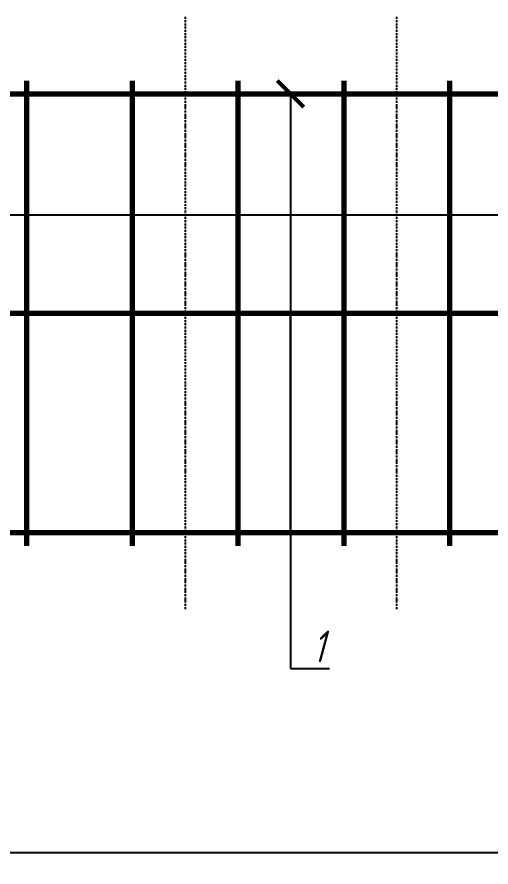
# Model space of a CAD drawing. Header units: millimetres. Extents: x 18535 to 117897, y 11356 to 27315.
# Drawn here: x 19429 to 20325, y 15163 to 16771 of the extents above; entities that cross this region are included whole.
import ezdxf
from ezdxf import colors
from ezdxf.entities.mleader import LeaderData, LeaderLine
from ezdxf.math import Vec2, Vec3

# ---------------------------------------------------------------- set-up
doc = ezdxf.new("R2010")
doc.units = ezdxf.units.MM
doc.linetypes.add('ОСЕВАЯ_МЕЛКАЯ', pattern=[8, 5, -1.5, 0, -1.5])
doc.layers.add('Обозначения', color=102, linetype='Continuous', lineweight=25)
doc.layers.add('Основная', color=134, linetype='Continuous', lineweight=70)
doc.styles.add('!Жартун', font='simplex.shx', dxfattribs={"width": 0.7, "oblique": 15, "height": 3})
doc.dimstyles.new('!Жартун_размер', dxfattribs={"dimtxt": 3, "dimasz": 2.5, "dimexe": 1.25, "dimexo": 0.625, "dimtad": 1, "dimdec": 0, "dimtxsty": '!Жартун', "dimblk": 'ARCHTICK', "dimcen": 2.5, "dimaunit": 1, "dimadec": 0, "dimazin": 0, "dimtfac": 1, "dimtdec": 0, "dimtix": 1, "dimtmove": 1, "dimatfit": 2, "dimldrblk": 'NONE', "dimfxl": 1, "dimtfill": 1, "dimlwd": 25, "dimarcsym": 0})

# ---------------------------------------------------------------- blocks, each defined once
blk = doc.blocks.new('_ArchTick')
at = {"color": 0, "linetype": 'ByBlock', "const_width": 0.15}
blk.add_lwpolyline([(-0.5, -0.5), (0.5, 0.5)], dxfattribs=at)
blk = doc.blocks.new('*D281')
at = {"layer": 'Defpoints', "color": 0, "transparency": 16777216}
for p in [(18946.7, 15650.4), (23346.7, 15650.4), (23346.7, 15191)]:
    blk.add_point(p, dxfattribs=at)
at = {"layer": 'Обозначения', "color": 0, "lineweight": -2, "transparency": 16777216}
for p, q in [((18946.7, 15637.9), (18946.7, 15166)), ((23346.7, 15637.9), (23346.7, 15166))]:
    blk.add_line(p, q, dxfattribs=at)
at = {"layer": 'Обозначения', "color": 0, "linetype": 'Continuous', "lineweight": 25, "transparency": 16777216}
blk.add_line((18946.7, 15191), (23346.7, 15191), dxfattribs=at)
at = {"layer": 'Обозначения', "color": 0, "lineweight": 25, "transparency": 16777216, "xscale": 50, "yscale": 50, "zscale": 50, "rotation": 180}
blk.add_blockref('_ArchTick', (18946.7, 15191), dxfattribs=at)
at = {"layer": 'Обозначения', "color": 0, "lineweight": 25, "transparency": 16777216, "xscale": 50, "yscale": 50, "zscale": 50}
blk.add_blockref('_ArchTick', (23346.7, 15191), dxfattribs=at)
at = {"layer": 'Обозначения', "color": 0, "transparency": 16777216, "insert": (21146.7, 15233.5), "char_height": 60, "attachment_point": 5, "style": '!Жартун', "bg_fill": 3, "box_fill_scale": 1.1, "bg_fill_color": 256, "bg_fill_true_color": 13158600, "bg_fill_transparency": 0}
blk.add_mtext('11х400=4400', dxfattribs=at)
blk = doc.blocks.new('_None')

msp = doc.modelspace()

# ---------------------------------------------------------------- linework, layer by layer
at = {"layer": 'Обозначения', "linetype": 'ОСЕВАЯ_МЕЛКАЯ', "ltscale": 0.75}
for points in [[(19746.7, 16771.3), (19746.7, 15650.4)], [(20146.7, 16771.3), (20146.7, 15650.4)]]:
    msp.add_lwpolyline(points, dxfattribs=at)
at = {"layer": 'Основная'}
for points in [[(19446.7, 16650.8), (19446.7, 15770.8)], [(19646.7, 16650.8), (19646.7, 15770.8)], [(19846.7, 16650.8), (19846.7, 15770.8)], [(20046.7, 16650.8), (20046.7, 15770.8)], [(20246.7, 16650.8), (20246.7, 15770.8)], [(18946.7, 16625.8), (23346.7, 16625.8)], [(18946.7, 16210.8), (23346.7, 16210.8)], [(18946.7, 15795.8), (23346.7, 15795.8)]]:
    msp.add_lwpolyline(points, dxfattribs=at)

# ---------------------------------------------------------------- leaders
at = {"layer": 'Обозначения'}
ml = msp.add_multileader_mtext('Standard', dxfattribs=at)
ml.set_content('2', color=256, style='!Жартун')
ml.set_leader_properties()
ml.set_arrow_properties(name='ARCHTICK')
ml.build(insert=Vec2(0, 0))
ml.multileader.update_dxf_attribs({"text_left_attachment_type": 6, "text_right_attachment_type": 6, "dogleg_length": 2, "arrow_head_size": 50, "scale": 20})
ctx = ml.context
ctx.base_point, ctx.scale, ctx.char_height, ctx.arrow_head_size, ctx.landing_gap_size, ctx.plane_origin = Vec3(23481.3, 16397.1), 20, 60, 50, 40, Vec3(19046.7, 16397.1)
ctx.left_attachment, ctx.right_attachment = 6, 6
notes = []
notes.append((ctx, [(0, (1, 1, 0), (23441.3, 16397.1), (1, 0), 40, [(1, [(19046.7, 16397.1), (23246.7, 16397.1)], 0, [])])]))
ctx.mtext.insert, ctx.mtext.flow_direction = Vec3(23521.3, 16469.1), 5
for ctx, leaders in notes:
    for number, flags, end, landing, length, lines in leaders:
        leader = LeaderData()
        leader.index, (leader.has_last_leader_line, leader.has_dogleg_vector, leader.attachment_direction) = number, flags
        leader.last_leader_point, leader.dogleg_vector, leader.dogleg_length = Vec3(end), Vec3(landing), length
        for number, points, colour, breaks in lines:
            line = LeaderLine()
            line.index, line.vertices, line.color, line.breaks = number, Vec3.list(points), colors.encode_raw_color(colour), breaks
            leader.lines.append(line)
        ctx.leaders.append(leader)

# ---------------------------------------------------------------- next in the draw order: dimensions: what is measured, and where the dimension line sits
dim = msp.add_linear_dim(base=(23346.7, 15191), p1=(18946.7, 15650.4), p2=(23346.7, 15650.4), text='11х400=<>', dimstyle='!Жартун_размер', dxfattribs=at)
dim.commit()
dim.dimension.update_dxf_attribs({"geometry": '*D281', "text_midpoint": (21146.7, 15233.5)})

# ---------------------------------------------------------------- next in the draw order: leaders
ml = msp.add_multileader_mtext('Standard', dxfattribs=at)
ml.set_content('1', color=256, style='!Жартун')
ml.set_leader_properties()
ml.set_arrow_properties(name='ARCHTICK')
ml.build(insert=Vec2(0, 0))
ml.multileader.update_dxf_attribs({"text_left_attachment_type": 6, "text_right_attachment_type": 6, "dogleg_length": 2, "arrow_head_size": 50, "scale": 20})
ctx = ml.context
ctx.base_point, ctx.scale, ctx.char_height, ctx.arrow_head_size, ctx.landing_gap_size, ctx.plane_origin = Vec3(19947.9, 15538.6), 20, 60, 50, 40, Vec3(19945.9, 16625.8)
ctx.left_attachment, ctx.right_attachment = 6, 6
notes = []
notes.append((ctx, [(0, (1, 1, 0), (19945.9, 15538.6), (1, 0), 2, [(2, [(19945.9, 16625.8), (19945.9, 15795.8), (19945.9, 16210.8)], 0, [])])]))
ctx.mtext.insert, ctx.mtext.flow_direction = Vec3(19987.9, 15610.6), 5
for ctx, leaders in notes:
    for number, flags, end, landing, length, lines in leaders:
        leader = LeaderData()
        leader.index, (leader.has_last_leader_line, leader.has_dogleg_vector, leader.attachment_direction) = number, flags
        leader.last_leader_point, leader.dogleg_vector, leader.dogleg_length = Vec3(end), Vec3(landing), length
        for number, points, colour, breaks in lines:
            line = LeaderLine()
            line.index, line.vertices, line.color, line.breaks = number, Vec3.list(points), colors.encode_raw_color(colour), breaks
            leader.lines.append(line)
        ctx.leaders.append(leader)

doc.saveas('drawing.dxf')
